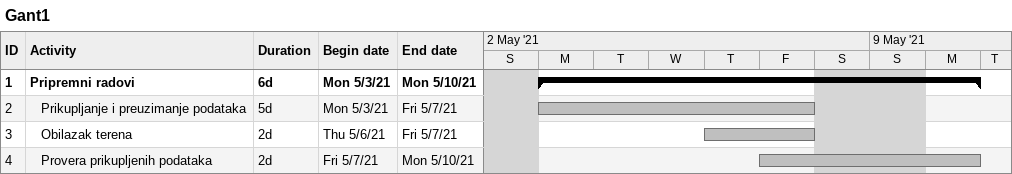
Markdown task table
Gant1

| ID | Level | Task | Duration | Start | Finish |
|---|---|---|---|---|---|
| 1 | 1 | **Pripremni radovi** | 6d | 2021-05-03 | 2021-05-10 |
| 2 | 2 | Prikupljanje i preuzimanje podataka | 5d | 2021-05-03 | 2021-05-07 |
| 3 | 2 | Obilazak terena | 2d | 2021-05-06 | 2021-05-07 |
| 4 | 2 | Provera prikupljenih podataka | 2d | 2021-05-07 | 2021-05-10 |
